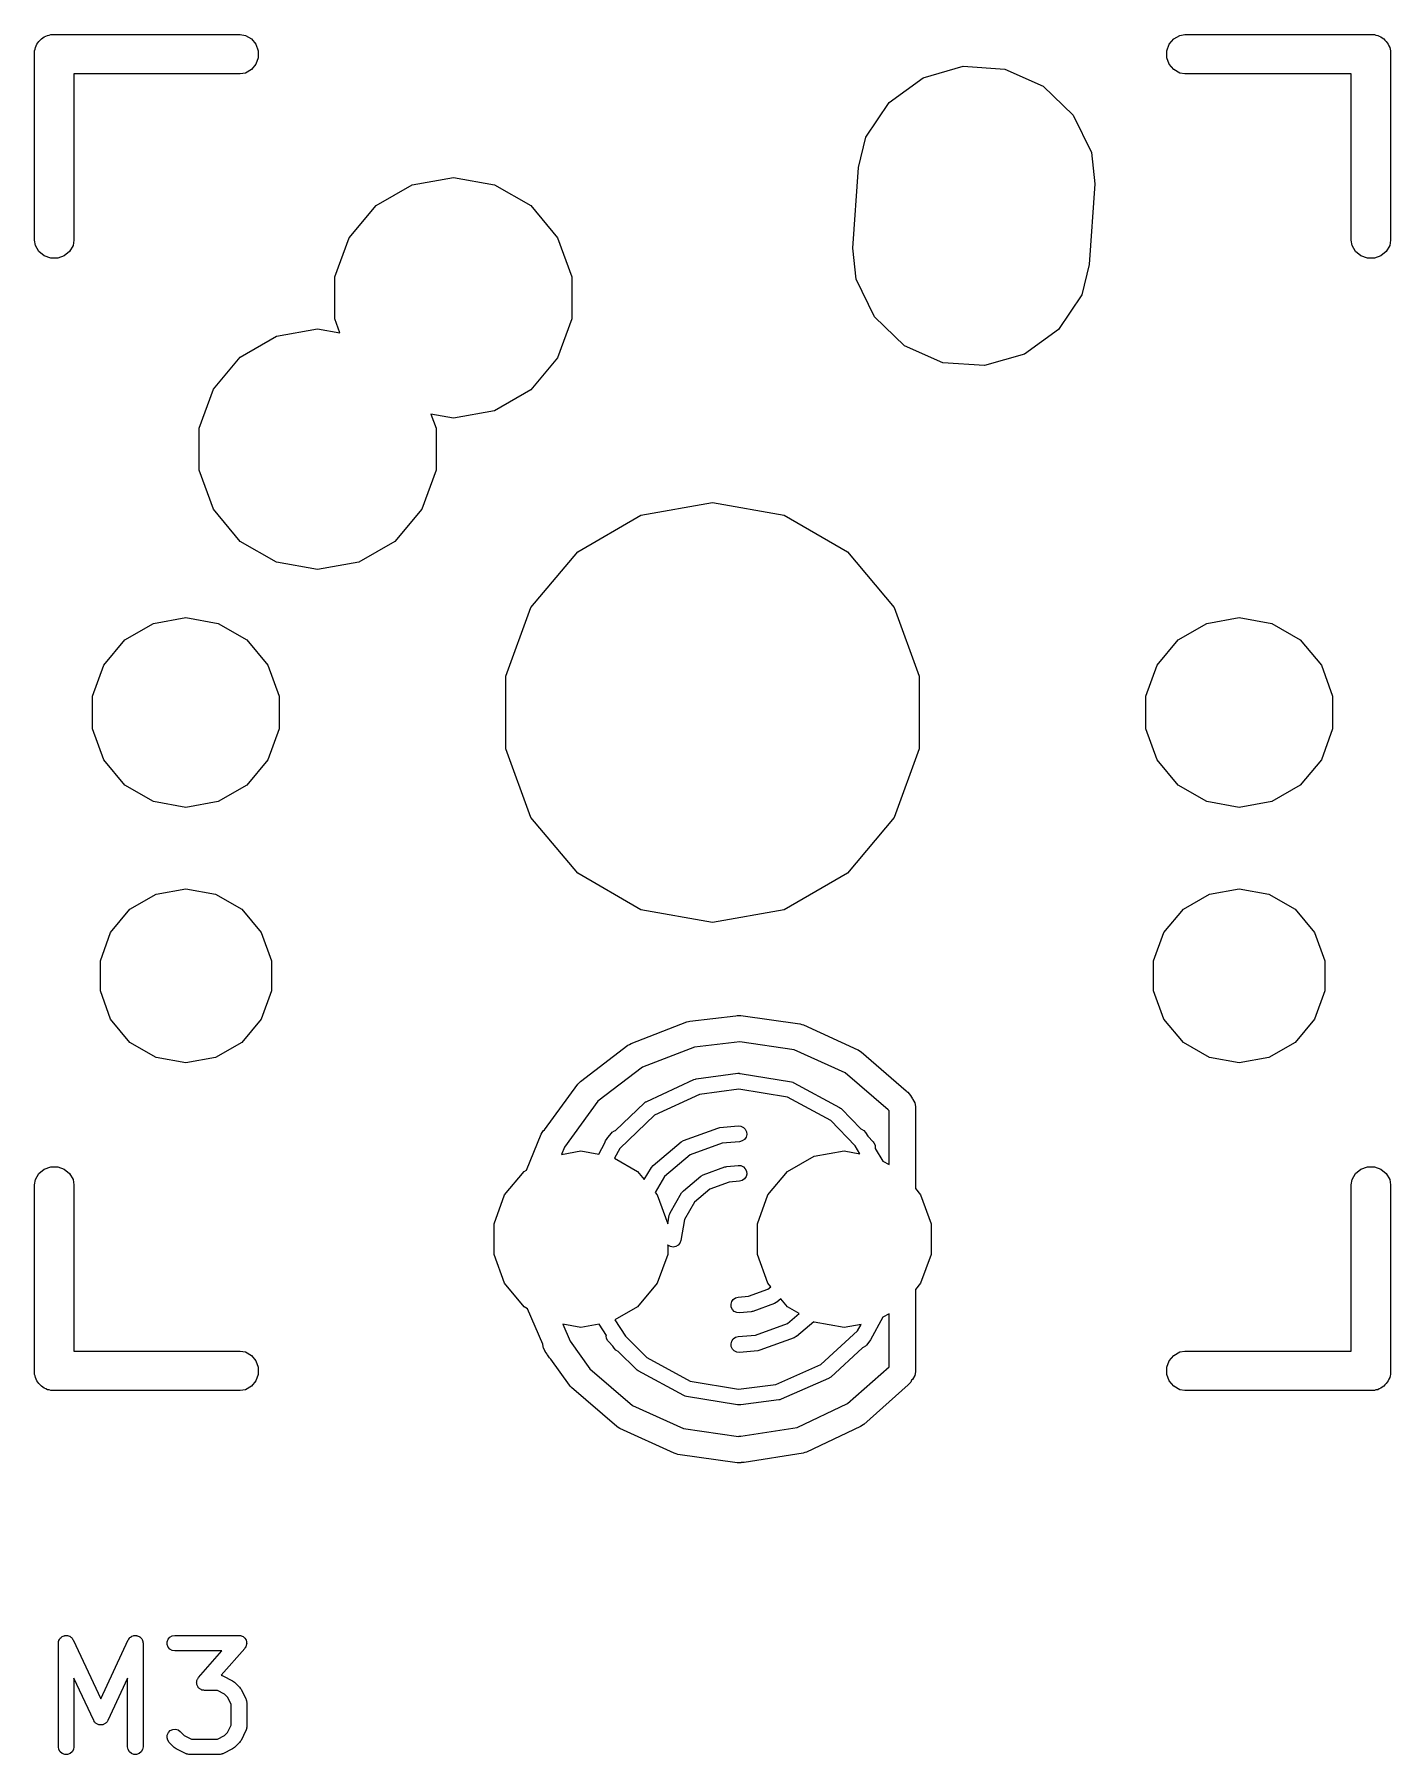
# Model space of a CAD drawing. Extents: x 242.4 to 312.6, y -174.9 to -102.
# Drawn here: x 261.43 to 274.51, y -158.64 to -142.05 of the extents above; entities that cross this region are included whole.
import ezdxf

# ---------------------------------------------------------------- set-up
doc = ezdxf.new("R2010")
doc.units = 0
doc.header["$MEASUREMENT"] = 0
doc.layers.add('BLACK', color=7, linetype='CONTINUOUS')

msp = doc.modelspace()

# ---------------------------------------------------------------- linework, layer by layer
at = {"layer": 'BLACK', "linetype": 'CONTINUOUS'}
for p, q in [((261.43, -142.206), (261.435, -142.191)), ((261.435, -142.191), (261.438, -142.174)), ((261.438, -142.174), (261.447, -142.159)), ((261.447, -142.159), (261.452, -142.143)), ((261.452, -142.143), (261.463, -142.13)), ((261.463, -142.13), (261.472, -142.116)), ((261.472, -142.116), (261.485, -142.105)), ((261.485, -142.105), (261.496, -142.092)), ((261.496, -142.092), (261.51, -142.083)), ((261.51, -142.083), (261.523, -142.072)), ((261.523, -142.072), (261.539, -142.067)), ((261.539, -142.067), (261.554, -142.058)), ((261.554, -142.058), (261.571, -142.055)), ((261.571, -142.055), (261.586, -142.05)), ((261.586, -142.05), (261.603, -142.05)), ((261.603, -142.05), (261.603, -142.049)), ((261.603, -142.049), (263.415, -142.049)), ((263.415, -142.049), (263.464, -142.058)), ((263.464, -142.058), (263.522, -142.092)), ((263.522, -142.092), (263.566, -142.143)), ((263.566, -142.143), (263.588, -142.206)), ((272.352, -142.206), (272.374, -142.143)), ((272.374, -142.143), (272.418, -142.092)), ((272.418, -142.092), (272.476, -142.058)), ((272.476, -142.058), (272.525, -142.049)), ((272.525, -142.049), (274.337, -142.049)), ((274.337, -142.049), (274.337, -142.05)), ((274.337, -142.05), (274.354, -142.05)), ((274.354, -142.05), (274.369, -142.055)), ((274.369, -142.055), (274.386, -142.058)), ((274.386, -142.058), (274.401, -142.067)), ((274.401, -142.067), (274.417, -142.072)), ((274.417, -142.072), (274.43, -142.083)), ((274.43, -142.083), (274.444, -142.092)), ((274.444, -142.092), (274.455, -142.105)), ((274.455, -142.105), (274.468, -142.116)), ((274.468, -142.116), (274.477, -142.13)), ((274.477, -142.13), (274.488, -142.143)), ((274.488, -142.143), (274.493, -142.159)), ((274.493, -142.159), (274.502, -142.174)), ((274.502, -142.174), (274.505, -142.191)), ((274.505, -142.191), (274.51, -142.206)), ((261.429, -144.035), (261.43, -142.223)), ((261.43, -142.223), (261.43, -142.206)), ((263.566, -142.337), (263.522, -142.388)), ((263.588, -142.274), (263.566, -142.337)), ((263.588, -142.206), (263.588, -142.274)), ((270, -142.467), (270.388, -142.356)), ((270.388, -142.356), (270.79, -142.384)), ((272.352, -142.274), (272.352, -142.206)), ((272.374, -142.337), (272.352, -142.274)), ((272.418, -142.388), (272.374, -142.337)), ((274.51, -142.206), (274.51, -142.223)), ((274.51, -142.223), (274.51, -142.223)), ((274.51, -142.223), (274.51, -144.035)), ((263.415, -142.43), (261.81, -142.43)), ((261.81, -142.43), (261.81, -144.035)), ((263.464, -142.422), (263.415, -142.43)), ((263.522, -142.388), (263.464, -142.422)), ((269.674, -142.705), (270, -142.467)), ((270.79, -142.384), (271.158, -142.547)), ((272.476, -142.422), (272.418, -142.388)), ((272.525, -142.43), (272.476, -142.422)), ((274.13, -142.43), (272.525, -142.43)), ((274.13, -144.035), (274.13, -142.43)), ((271.158, -142.547), (271.448, -142.827)), ((269.449, -143.039), (269.674, -142.705)), ((271.448, -142.827), (271.625, -143.189)), ((269.377, -143.332), (269.449, -143.039)), ((271.625, -143.189), (271.657, -143.489)), ((269.323, -144.111), (269.377, -143.332)), ((264.724, -143.701), (265.073, -143.499)), ((265.073, -143.499), (265.47, -143.429)), ((265.47, -143.429), (265.867, -143.499)), ((265.867, -143.499), (266.216, -143.701)), ((271.657, -143.489), (271.603, -144.268)), ((264.465, -144.01), (264.724, -143.701)), ((266.216, -143.701), (266.475, -144.01)), ((264.327, -144.388), (264.465, -144.01)), ((266.475, -144.01), (266.613, -144.388)), ((261.438, -144.084), (261.429, -144.035)), ((261.472, -144.142), (261.438, -144.084)), ((261.523, -144.186), (261.472, -144.142)), ((261.586, -144.208), (261.523, -144.186)), ((261.717, -144.186), (261.654, -144.208)), ((261.768, -144.142), (261.717, -144.186)), ((261.802, -144.084), (261.768, -144.142)), ((261.81, -144.035), (261.802, -144.084)), ((269.355, -144.411), (269.323, -144.111)), ((274.138, -144.084), (274.13, -144.035)), ((274.172, -144.142), (274.138, -144.084)), ((274.223, -144.186), (274.172, -144.142)), ((274.286, -144.208), (274.223, -144.186)), ((274.417, -144.186), (274.354, -144.208)), ((274.468, -144.142), (274.417, -144.186)), ((274.502, -144.084), (274.468, -144.142)), ((274.51, -144.035), (274.502, -144.084)), ((261.654, -144.208), (261.586, -144.208)), ((271.603, -144.268), (271.531, -144.561)), ((274.354, -144.208), (274.286, -144.208)), ((264.327, -144.792), (264.327, -144.388)), ((266.613, -144.388), (266.613, -144.792)), ((269.532, -144.773), (269.355, -144.411)), ((271.531, -144.561), (271.306, -144.895)), ((264.376, -144.928), (264.327, -144.792)), ((266.613, -144.792), (266.475, -145.17)), ((269.822, -145.053), (269.532, -144.773)), ((263.414, -145.161), (263.763, -144.959)), ((263.763, -144.959), (264.16, -144.889)), ((264.16, -144.889), (264.376, -144.928)), ((271.306, -144.895), (270.98, -145.133)), ((263.155, -145.47), (263.414, -145.161)), ((266.475, -145.17), (266.216, -145.479)), ((270.19, -145.216), (269.822, -145.053)), ((270.98, -145.133), (270.592, -145.244)), ((270.592, -145.244), (270.19, -145.216)), ((263.017, -145.848), (263.155, -145.47)), ((266.216, -145.479), (265.867, -145.681)), ((265.867, -145.681), (265.47, -145.751)), ((263.017, -146.252), (263.017, -145.848)), ((265.47, -145.751), (265.253, -145.712)), ((265.253, -145.712), (265.303, -145.848)), ((265.303, -145.848), (265.303, -146.252)), ((263.155, -146.63), (263.017, -146.252)), ((265.303, -146.252), (265.165, -146.63)), ((263.414, -146.939), (263.155, -146.63)), ((265.165, -146.63), (264.906, -146.939)), ((267.278, -146.687), (267.97, -146.565)), ((267.97, -146.565), (268.662, -146.687)), ((266.669, -147.039), (267.278, -146.687)), ((268.662, -146.687), (269.271, -147.039)), ((263.763, -147.141), (263.414, -146.939)), ((264.906, -146.939), (264.557, -147.141)), ((264.16, -147.211), (263.763, -147.141)), ((264.557, -147.141), (264.16, -147.211)), ((266.217, -147.578), (266.669, -147.039)), ((269.271, -147.039), (269.723, -147.578)), ((262.577, -147.73), (262.89, -147.675)), ((262.89, -147.675), (263.203, -147.73)), ((265.976, -148.238), (266.217, -147.578)), ((269.723, -147.578), (269.964, -148.238)), ((272.737, -147.73), (273.05, -147.675)), ((273.05, -147.675), (273.363, -147.73)), ((262.302, -147.889), (262.577, -147.73)), ((263.203, -147.73), (263.478, -147.889)), ((272.462, -147.889), (272.737, -147.73)), ((273.363, -147.73), (273.638, -147.889)), ((262.098, -148.133), (262.302, -147.889)), ((263.478, -147.889), (263.682, -148.133)), ((272.258, -148.133), (272.462, -147.889)), ((273.638, -147.889), (273.842, -148.133)), ((261.989, -148.431), (262.098, -148.133)), ((263.682, -148.133), (263.791, -148.431)), ((272.149, -148.431), (272.258, -148.133)), ((273.842, -148.133), (273.951, -148.431)), ((265.976, -148.942), (265.976, -148.238)), ((269.964, -148.238), (269.964, -148.942)), ((261.989, -148.749), (261.989, -148.431)), ((263.791, -148.431), (263.791, -148.749)), ((272.149, -148.749), (272.149, -148.431)), ((273.951, -148.431), (273.951, -148.749)), ((262.098, -149.047), (261.989, -148.749)), ((263.791, -148.749), (263.682, -149.047)), ((272.258, -149.047), (272.149, -148.749)), ((273.951, -148.749), (273.842, -149.047)), ((266.217, -149.602), (265.976, -148.942)), ((269.964, -148.942), (269.723, -149.602)), ((262.302, -149.291), (262.098, -149.047)), ((263.682, -149.047), (263.478, -149.291)), ((272.462, -149.291), (272.258, -149.047)), ((273.842, -149.047), (273.638, -149.291)), ((262.577, -149.45), (262.302, -149.291)), ((263.478, -149.291), (263.203, -149.45)), ((272.737, -149.45), (272.462, -149.291)), ((273.638, -149.291), (273.363, -149.45)), ((262.89, -149.505), (262.577, -149.45)), ((263.203, -149.45), (262.89, -149.505)), ((273.05, -149.505), (272.737, -149.45)), ((273.363, -149.45), (273.05, -149.505)), ((266.669, -150.141), (266.217, -149.602)), ((269.723, -149.602), (269.271, -150.141)), ((267.278, -150.493), (266.669, -150.141)), ((269.271, -150.141), (268.662, -150.493)), ((262.603, -150.342), (262.89, -150.292)), ((262.89, -150.292), (263.177, -150.342)), ((272.763, -150.342), (273.05, -150.292)), ((273.05, -150.292), (273.337, -150.342)), ((262.164, -150.711), (262.351, -150.488)), ((262.351, -150.488), (262.603, -150.342)), ((263.177, -150.342), (263.429, -150.488)), ((263.429, -150.488), (263.616, -150.711)), ((267.97, -150.615), (267.278, -150.493)), ((268.662, -150.493), (267.97, -150.615)), ((272.324, -150.711), (272.511, -150.488)), ((272.511, -150.488), (272.763, -150.342)), ((273.337, -150.342), (273.589, -150.488)), ((273.589, -150.488), (273.776, -150.711)), ((262.065, -150.984), (262.164, -150.711)), ((263.616, -150.711), (263.715, -150.984)), ((272.224, -150.984), (272.324, -150.711)), ((273.776, -150.711), (273.875, -150.984)), ((262.065, -151.276), (262.065, -150.984)), ((263.715, -150.984), (263.715, -151.276)), ((272.224, -151.276), (272.224, -150.984)), ((273.875, -150.984), (273.875, -151.276)), ((262.164, -151.549), (262.065, -151.276)), ((263.715, -151.276), (263.616, -151.549)), ((272.324, -151.549), (272.224, -151.276)), ((273.875, -151.276), (273.776, -151.549)), ((262.351, -151.772), (262.164, -151.549)), ((263.616, -151.549), (263.429, -151.772)), ((267.184, -151.782), (267.721, -151.574)), ((267.721, -151.574), (267.722, -151.574)), ((267.722, -151.574), (267.737, -151.571)), ((267.737, -151.571), (267.752, -151.567)), ((267.752, -151.567), (268.193, -151.516)), ((268.193, -151.516), (268.206, -151.512)), ((268.206, -151.512), (268.242, -151.512)), ((268.242, -151.512), (268.812, -151.594)), ((268.812, -151.594), (268.814, -151.594)), ((268.814, -151.594), (268.83, -151.599)), ((268.83, -151.599), (268.847, -151.604)), ((268.847, -151.604), (269.371, -151.843)), ((272.511, -151.772), (272.324, -151.549)), ((273.776, -151.549), (273.589, -151.772)), ((262.603, -151.918), (262.351, -151.772)), ((263.429, -151.772), (263.177, -151.918)), ((266.696, -152.15), (267.153, -151.8)), ((267.153, -151.8), (267.154, -151.799)), ((267.154, -151.799), (267.169, -151.791)), ((267.169, -151.791), (267.184, -151.782)), ((267.797, -151.817), (267.293, -152.012)), ((268.232, -151.767), (267.797, -151.817)), ((268.758, -151.843), (268.232, -151.767)), ((272.763, -151.918), (272.511, -151.772)), ((273.589, -151.772), (273.337, -151.918)), ((262.89, -151.968), (262.603, -151.918)), ((263.177, -151.918), (262.89, -151.968)), ((269.25, -152.066), (268.758, -151.843)), ((269.371, -151.843), (269.373, -151.843)), ((269.373, -151.843), (269.387, -151.853)), ((269.387, -151.853), (269.402, -151.862)), ((269.402, -151.862), (269.838, -152.238)), ((273.05, -151.968), (272.763, -151.918)), ((273.337, -151.918), (273.05, -151.968)), ((266.684, -152.162), (266.696, -152.15)), ((267.293, -152.012), (266.865, -152.34)), ((267.335, -152.341), (267.789, -152.131)), ((267.789, -152.131), (267.802, -152.127)), ((267.802, -152.127), (267.806, -152.126)), ((267.806, -152.126), (267.811, -152.125)), ((267.811, -152.125), (268.213, -152.07)), ((268.213, -152.07), (268.226, -152.07)), ((268.226, -152.07), (268.231, -152.071)), ((268.231, -152.071), (268.237, -152.071)), ((268.237, -152.071), (268.73, -152.153)), ((268.73, -152.153), (268.743, -152.156)), ((268.743, -152.156), (268.748, -152.159)), ((269.665, -152.424), (269.25, -152.066)), ((266.35, -152.614), (266.671, -152.176)), ((266.671, -152.176), (266.672, -152.174)), ((266.672, -152.174), (266.684, -152.162)), ((267.843, -152.274), (267.41, -152.474)), ((268.222, -152.223), (267.843, -152.274)), ((268.693, -152.301), (268.222, -152.223)), ((269.111, -152.527), (268.693, -152.301)), ((268.748, -152.159), (268.754, -152.161)), ((268.754, -152.161), (269.194, -152.399)), ((269.838, -152.238), (269.839, -152.239)), ((269.839, -152.239), (269.845, -152.246)), ((269.845, -152.246), (269.852, -152.252)), ((269.852, -152.252), (269.879, -152.284)), ((269.879, -152.284), (269.88, -152.285)), ((269.88, -152.285), (269.899, -152.316)), ((269.899, -152.316), (269.902, -152.324)), ((266.865, -152.34), (266.541, -152.783)), ((267.035, -152.622), (267.314, -152.355)), ((267.41, -152.474), (267.075, -152.794)), ((267.314, -152.355), (267.324, -152.347)), ((267.314, -152.355), (267.314, -152.355)), ((267.314, -152.355), (267.314, -152.355)), ((267.324, -152.347), (267.33, -152.344)), ((267.33, -152.344), (267.335, -152.341)), ((269.194, -152.399), (269.205, -152.406)), ((269.205, -152.406), (269.209, -152.41)), ((269.209, -152.41), (269.213, -152.413)), ((269.213, -152.413), (269.399, -152.607)), ((269.672, -152.432), (269.665, -152.424)), ((269.672, -152.951), (269.672, -152.432)), ((269.902, -152.324), (269.92, -152.356)), ((269.92, -152.356), (269.926, -152.389)), ((269.926, -152.389), (269.926, -153.183)), ((266.318, -152.657), (266.337, -152.626)), ((266.337, -152.626), (266.35, -152.614)), ((266.96, -152.688), (266.994, -152.647)), ((266.994, -152.647), (267.003, -152.637)), ((267.003, -152.637), (267.024, -152.624)), ((267.024, -152.624), (267.035, -152.622)), ((267.69, -152.719), (268.022, -152.598)), ((268.022, -152.598), (268.031, -152.596)), ((268.031, -152.596), (268.041, -152.594)), ((268.041, -152.594), (268.217, -152.578)), ((268.217, -152.578), (268.244, -152.58)), ((268.244, -152.58), (268.268, -152.592)), ((268.268, -152.592), (268.286, -152.61)), ((268.286, -152.61), (268.298, -152.634)), ((268.298, -152.634), (268.3, -152.661)), ((269.346, -152.771), (269.111, -152.527)), ((269.399, -152.607), (269.407, -152.608)), ((269.407, -152.608), (269.429, -152.621)), ((269.429, -152.621), (269.445, -152.64)), ((269.445, -152.64), (269.468, -152.678)), ((266.175, -153.005), (266.317, -152.658)), ((266.317, -152.658), (266.318, -152.657)), ((266.541, -152.783), (266.513, -152.852)), ((266.513, -152.852), (266.7, -152.819)), ((266.7, -152.819), (266.872, -152.849)), ((266.872, -152.849), (266.931, -152.741)), ((266.931, -152.741), (266.937, -152.721)), ((266.937, -152.721), (266.952, -152.7)), ((266.952, -152.7), (266.953, -152.7)), ((266.953, -152.7), (266.96, -152.689)), ((266.953, -152.7), (266.953, -152.7)), ((266.96, -152.689), (266.96, -152.688)), ((266.96, -152.689), (266.96, -152.689)), ((267.075, -152.794), (267.024, -152.889)), ((267.397, -152.959), (267.667, -152.732)), ((267.667, -152.732), (267.69, -152.719)), ((267.667, -152.732), (267.667, -152.732)), ((268.064, -152.744), (267.755, -152.857)), ((268.231, -152.73), (268.064, -152.744)), ((268.256, -152.723), (268.231, -152.73)), ((268.278, -152.708), (268.256, -152.723)), ((268.293, -152.686), (268.278, -152.708)), ((268.3, -152.661), (268.293, -152.686)), ((268.949, -152.87), (269.24, -152.819)), ((269.24, -152.819), (269.391, -152.846)), ((269.391, -152.846), (269.346, -152.771)), ((269.468, -152.678), (269.518, -152.73)), ((269.518, -152.73), (269.526, -152.74)), ((269.526, -152.74), (269.537, -152.763)), ((269.537, -152.763), (269.539, -152.788)), ((269.539, -152.788), (269.538, -152.794)), ((269.538, -152.794), (269.612, -152.917)), ((261.523, -152.994), (261.586, -152.972)), ((261.586, -152.972), (261.654, -152.972)), ((261.654, -152.972), (261.717, -152.994)), ((267.024, -152.889), (267.247, -153.018)), ((267.312, -153.096), (267.38, -152.979)), ((267.38, -152.979), (267.397, -152.959)), ((267.38, -152.979), (267.38, -152.979)), ((267.755, -152.857), (267.505, -153.067)), ((267.88, -153.048), (268.088, -152.973)), ((268.088, -152.973), (268.097, -152.971)), ((268.097, -152.971), (268.107, -152.969)), ((268.107, -152.969), (268.217, -152.959)), ((268.217, -152.959), (268.244, -152.961)), ((268.244, -152.961), (268.268, -152.973)), ((268.268, -152.973), (268.286, -152.991)), ((268.693, -153.018), (268.949, -152.87)), ((269.612, -152.917), (269.672, -152.951)), ((274.223, -152.994), (274.286, -152.972)), ((274.286, -152.972), (274.354, -152.972)), ((274.354, -152.972), (274.417, -152.994)), ((261.429, -154.957), (261.43, -153.145)), ((261.43, -153.145), (261.438, -153.096)), ((261.438, -153.096), (261.472, -153.038)), ((261.472, -153.038), (261.523, -152.994)), ((261.717, -152.994), (261.768, -153.038)), ((261.768, -153.038), (261.802, -153.096)), ((261.802, -153.096), (261.81, -153.145)), ((261.81, -153.145), (261.81, -154.749)), ((265.963, -153.244), (266.153, -153.018)), ((266.153, -153.018), (266.175, -153.005)), ((267.247, -153.018), (267.312, -153.096)), ((267.505, -153.067), (267.417, -153.22)), ((267.689, -153.203), (267.858, -153.062)), ((267.858, -153.062), (267.88, -153.048)), ((267.858, -153.062), (267.858, -153.062)), ((268.13, -153.12), (267.945, -153.187)), ((268.231, -153.111), (268.13, -153.12)), ((268.256, -153.104), (268.231, -153.111)), ((268.278, -153.089), (268.256, -153.104)), ((268.293, -153.067), (268.278, -153.089)), ((268.286, -152.991), (268.298, -153.015)), ((268.3, -153.042), (268.293, -153.067)), ((268.298, -153.015), (268.3, -153.042)), ((268.503, -153.244), (268.693, -153.018)), ((274.13, -153.145), (274.138, -153.096)), ((274.13, -154.749), (274.13, -153.145)), ((274.138, -153.096), (274.172, -153.038)), ((274.172, -153.038), (274.223, -152.994)), ((274.417, -152.994), (274.468, -153.038)), ((274.468, -153.038), (274.502, -153.096)), ((274.502, -153.096), (274.51, -153.145)), ((274.51, -153.145), (274.51, -154.957)), ((265.862, -153.522), (265.963, -153.244)), ((267.417, -153.22), (267.437, -153.244)), ((267.437, -153.244), (267.538, -153.521)), ((267.561, -153.415), (267.672, -153.224)), ((267.672, -153.224), (267.689, -153.203)), ((267.689, -153.203), (267.689, -153.203)), ((267.797, -153.312), (267.7, -153.479)), ((267.945, -153.187), (267.797, -153.312)), ((268.402, -153.522), (268.503, -153.244)), ((269.926, -153.183), (269.977, -153.244)), ((269.977, -153.244), (270.078, -153.522)), ((267.538, -153.521), (267.552, -153.44)), ((267.552, -153.44), (267.557, -153.427)), ((267.552, -153.44), (267.552, -153.44)), ((267.557, -153.427), (267.561, -153.415)), ((267.561, -153.415), (267.561, -153.415)), ((267.7, -153.479), (267.664, -153.683)), ((265.862, -153.818), (265.862, -153.522)), ((268.402, -153.818), (268.402, -153.522)), ((270.078, -153.522), (270.078, -153.818)), ((267.54, -153.728), (267.538, -153.726)), ((267.538, -153.726), (267.538, -153.818)), ((267.563, -153.742), (267.54, -153.728)), ((267.589, -153.746), (267.563, -153.742)), ((267.615, -153.742), (267.589, -153.746)), ((267.638, -153.728), (267.615, -153.742)), ((267.655, -153.708), (267.638, -153.728)), ((267.664, -153.683), (267.655, -153.708)), ((265.963, -154.096), (265.862, -153.818)), ((267.538, -153.818), (267.437, -154.096)), ((268.503, -154.096), (268.402, -153.818)), ((270.078, -153.818), (269.977, -154.096)), ((266.153, -154.322), (265.963, -154.096)), ((267.437, -154.096), (267.247, -154.322)), ((268.531, -154.129), (268.503, -154.096)), ((268.503, -154.153), (268.531, -154.129)), ((269.977, -154.096), (269.926, -154.157)), ((268.148, -154.298), (268.155, -154.273)), ((268.15, -154.325), (268.148, -154.298)), ((268.155, -154.273), (268.17, -154.251)), ((268.17, -154.251), (268.192, -154.236)), ((268.192, -154.236), (268.217, -154.229)), ((268.217, -154.229), (268.318, -154.22)), ((268.318, -154.22), (268.503, -154.153)), ((268.568, -154.292), (268.36, -154.367)), ((268.584, -154.282), (268.568, -154.292)), ((268.568, -154.292), (268.568, -154.292)), ((268.59, -154.278), (268.584, -154.282)), ((268.629, -154.246), (268.59, -154.278)), ((268.59, -154.278), (268.59, -154.278)), ((268.693, -154.322), (268.629, -154.246)), ((269.926, -154.157), (269.926, -154.951)), ((266.185, -154.341), (266.153, -154.322)), ((266.334, -154.684), (266.185, -154.341)), ((267.247, -154.322), (267.029, -154.448)), ((267.029, -154.448), (267.129, -154.606)), ((268.162, -154.349), (268.15, -154.325)), ((268.18, -154.367), (268.162, -154.349)), ((268.204, -154.379), (268.18, -154.367)), ((268.231, -154.381), (268.204, -154.379)), ((268.341, -154.371), (268.231, -154.381)), ((268.351, -154.369), (268.341, -154.371)), ((268.36, -154.367), (268.351, -154.369)), ((268.807, -154.388), (268.693, -154.322)), ((268.693, -154.483), (268.807, -154.388)), ((268.947, -154.469), (268.781, -154.608)), ((268.949, -154.47), (268.947, -154.469)), ((269.24, -154.521), (268.949, -154.47)), ((269.613, -154.423), (269.495, -154.64)), ((269.672, -154.389), (269.613, -154.423)), ((269.672, -154.901), (269.672, -154.389)), ((266.7, -154.521), (266.527, -154.491)), ((266.527, -154.491), (266.597, -154.653)), ((266.876, -154.49), (266.7, -154.521)), ((266.946, -154.601), (266.876, -154.49)), ((266.945, -154.603), (266.946, -154.601)), ((266.948, -154.627), (266.945, -154.603)), ((266.959, -154.65), (266.948, -154.627)), ((267.129, -154.606), (267.336, -154.812)), ((268.155, -154.654), (268.17, -154.632)), ((268.17, -154.632), (268.192, -154.617)), ((268.192, -154.617), (268.217, -154.61)), ((268.217, -154.61), (268.384, -154.596)), ((268.384, -154.596), (268.693, -154.483)), ((268.758, -154.621), (268.426, -154.742)), ((268.778, -154.61), (268.758, -154.621)), ((268.758, -154.621), (268.758, -154.621)), ((268.781, -154.608), (268.778, -154.61)), ((268.781, -154.608), (268.781, -154.608)), ((269.016, -154.879), (269.369, -154.553)), ((269.402, -154.493), (269.24, -154.521)), ((269.369, -154.553), (269.402, -154.493)), ((269.495, -154.64), (269.488, -154.651)), ((261.81, -154.749), (263.415, -154.749)), ((263.415, -154.749), (263.464, -154.758)), ((263.464, -154.758), (263.522, -154.792)), ((263.522, -154.792), (263.566, -154.843)), ((266.334, -154.685), (266.334, -154.684)), ((266.34, -154.72), (266.334, -154.685)), ((266.356, -154.752), (266.34, -154.72)), ((266.357, -154.754), (266.356, -154.752)), ((266.375, -154.778), (266.357, -154.754)), ((266.378, -154.785), (266.375, -154.778)), ((266.397, -154.815), (266.378, -154.785)), ((266.597, -154.653), (266.787, -154.92)), ((266.968, -154.66), (266.959, -154.65)), ((267.009, -154.701), (266.968, -154.66)), ((267.022, -154.721), (267.009, -154.701)), ((267.038, -154.74), (267.022, -154.721)), ((267.06, -154.753), (267.038, -154.74)), ((267.236, -154.928), (267.06, -154.753)), ((267.06, -154.753), (267.06, -154.753)), ((267.336, -154.812), (267.755, -155.039)), ((268.148, -154.679), (268.155, -154.654)), ((268.15, -154.706), (268.148, -154.679)), ((268.162, -154.73), (268.15, -154.706)), ((268.18, -154.748), (268.162, -154.73)), ((268.204, -154.76), (268.18, -154.748)), ((268.231, -154.762), (268.204, -154.76)), ((268.407, -154.746), (268.231, -154.762)), ((268.417, -154.744), (268.407, -154.746)), ((268.426, -154.742), (268.417, -154.744)), ((269.415, -154.718), (269.11, -155)), ((269.424, -154.716), (269.415, -154.718)), ((269.445, -154.703), (269.424, -154.716)), ((269.454, -154.693), (269.445, -154.703)), ((269.488, -154.652), (269.454, -154.693)), ((269.488, -154.651), (269.488, -154.651)), ((269.488, -154.651), (269.488, -154.652)), ((272.374, -154.843), (272.418, -154.792)), ((272.418, -154.792), (272.476, -154.758)), ((272.476, -154.758), (272.525, -154.749)), ((272.525, -154.749), (274.13, -154.749)), ((261.43, -154.957), (261.429, -154.957)), ((261.43, -154.974), (261.43, -154.957)), ((261.435, -154.989), (261.43, -154.974)), ((263.566, -154.843), (263.588, -154.906)), ((263.588, -154.974), (263.566, -155.037)), ((263.588, -154.906), (263.588, -154.974)), ((266.41, -154.827), (266.397, -154.815)), ((266.589, -155.079), (266.41, -154.827)), ((266.787, -154.92), (267.198, -155.274)), ((267.24, -154.931), (267.236, -154.928)), ((267.243, -154.934), (267.24, -154.931)), ((267.254, -154.941), (267.243, -154.934)), ((267.694, -155.179), (267.254, -154.941)), ((268.58, -155.071), (269.016, -154.879)), ((269.273, -155.256), (269.672, -154.901)), ((269.926, -154.951), (269.92, -154.984)), ((272.352, -154.906), (272.374, -154.843)), ((272.352, -154.974), (272.352, -154.906)), ((272.374, -155.037), (272.352, -154.974)), ((274.51, -154.974), (274.505, -154.989)), ((274.51, -154.957), (274.51, -154.957)), ((274.51, -154.957), (274.51, -154.974)), ((261.438, -155.006), (261.435, -154.989)), ((261.447, -155.021), (261.438, -155.006)), ((261.452, -155.037), (261.447, -155.021)), ((261.463, -155.05), (261.452, -155.037)), ((261.472, -155.064), (261.463, -155.05)), ((261.485, -155.075), (261.472, -155.064)), ((261.496, -155.088), (261.485, -155.075)), ((261.51, -155.097), (261.496, -155.088)), ((261.523, -155.108), (261.51, -155.097)), ((261.539, -155.113), (261.523, -155.108)), ((261.554, -155.122), (261.539, -155.113)), ((261.571, -155.125), (261.554, -155.122)), ((261.586, -155.13), (261.571, -155.125)), ((261.603, -155.13), (261.586, -155.13)), ((263.415, -155.13), (261.603, -155.13)), ((261.603, -155.13), (261.603, -155.13)), ((263.464, -155.122), (263.415, -155.13)), ((263.522, -155.088), (263.464, -155.122)), ((263.566, -155.037), (263.522, -155.088)), ((266.599, -155.09), (266.589, -155.079)), ((266.609, -155.101), (266.599, -155.09)), ((266.61, -155.102), (266.609, -155.101)), ((267.046, -155.478), (266.61, -155.102)), ((267.755, -155.039), (268.22, -155.116)), ((268.22, -155.116), (268.58, -155.071)), ((269.089, -155.013), (268.631, -155.215)), ((269.094, -155.01), (269.089, -155.013)), ((269.099, -155.008), (269.094, -155.01)), ((269.11, -155), (269.099, -155.008)), ((269.11, -155), (269.11, -155)), ((269.11, -155), (269.11, -155)), ((269.858, -155.076), (269.428, -155.458)), ((269.881, -155.048), (269.858, -155.076)), ((269.889, -155.03), (269.881, -155.048)), ((269.898, -155.023), (269.889, -155.03)), ((269.92, -154.984), (269.898, -155.023)), ((272.418, -155.088), (272.374, -155.037)), ((272.476, -155.122), (272.418, -155.088)), ((272.525, -155.13), (272.476, -155.122)), ((274.337, -155.13), (272.525, -155.13)), ((274.354, -155.13), (274.337, -155.13)), ((274.337, -155.13), (274.337, -155.13)), ((274.369, -155.125), (274.354, -155.13)), ((274.386, -155.122), (274.369, -155.125)), ((274.401, -155.113), (274.386, -155.122)), ((274.417, -155.108), (274.401, -155.113)), ((274.43, -155.097), (274.417, -155.108)), ((274.444, -155.088), (274.43, -155.097)), ((274.455, -155.075), (274.444, -155.088)), ((274.468, -155.064), (274.455, -155.075)), ((274.477, -155.05), (274.468, -155.064)), ((274.488, -155.037), (274.477, -155.05)), ((274.493, -155.021), (274.488, -155.037)), ((274.502, -155.006), (274.493, -155.021)), ((274.505, -154.989), (274.502, -155.006)), ((267.198, -155.274), (267.69, -155.497)), ((267.7, -155.181), (267.694, -155.179)), ((267.705, -155.184), (267.7, -155.181)), ((267.718, -155.187), (267.705, -155.184)), ((268.211, -155.269), (267.718, -155.187)), ((268.237, -155.269), (268.211, -155.269)), ((268.244, -155.267), (268.237, -155.269)), ((268.61, -155.221), (268.244, -155.267)), ((268.614, -155.219), (268.61, -155.221)), ((268.619, -155.219), (268.614, -155.219)), ((268.631, -155.215), (268.619, -155.219)), ((268.785, -155.486), (269.273, -155.256)), ((269.412, -155.468), (269.398, -155.478)), ((269.426, -155.459), (269.412, -155.468)), ((269.428, -155.458), (269.426, -155.459)), ((267.061, -155.487), (267.046, -155.478)), ((267.075, -155.497), (267.061, -155.487)), ((267.077, -155.497), (267.075, -155.497)), ((267.601, -155.736), (267.077, -155.497)), ((267.69, -155.497), (268.22, -155.573)), ((268.22, -155.573), (268.226, -155.572)), ((268.226, -155.572), (268.244, -155.572)), ((268.244, -155.572), (268.785, -155.486)), ((269.398, -155.478), (268.877, -155.724)), ((267.618, -155.741), (267.601, -155.736)), ((267.634, -155.746), (267.618, -155.741)), ((267.636, -155.746), (267.634, -155.746)), ((268.206, -155.828), (267.636, -155.746)), ((268.843, -155.734), (268.275, -155.825)), ((268.86, -155.729), (268.843, -155.734)), ((268.876, -155.724), (268.86, -155.729)), ((268.877, -155.724), (268.876, -155.724)), ((268.242, -155.828), (268.206, -155.828)), ((268.247, -155.826), (268.242, -155.828)), ((268.256, -155.826), (268.247, -155.826)), ((268.265, -155.825), (268.256, -155.826)), ((268.273, -155.825), (268.265, -155.825)), ((268.275, -155.825), (268.273, -155.825)), ((261.66, -157.567), (261.662, -157.558)), ((261.66, -158.567), (261.66, -157.567)), ((261.662, -157.558), (261.663, -157.548)), ((261.663, -157.548), (261.664, -157.545)), ((261.664, -157.545), (261.665, -157.542)), ((261.665, -157.542), (261.67, -157.533)), ((261.67, -157.533), (261.674, -157.524)), ((261.674, -157.524), (261.676, -157.522)), ((261.676, -157.522), (261.678, -157.519)), ((261.678, -157.519), (261.686, -157.513)), ((261.686, -157.513), (261.692, -157.506)), ((261.692, -157.506), (261.695, -157.505)), ((261.695, -157.505), (261.698, -157.502)), ((261.698, -157.502), (261.707, -157.499)), ((261.707, -157.499), (261.716, -157.495)), ((261.716, -157.495), (261.719, -157.495)), ((261.719, -157.495), (261.722, -157.494)), ((261.722, -157.494), (261.732, -157.494)), ((261.732, -157.494), (261.742, -157.493)), ((261.742, -157.493), (261.745, -157.494)), ((261.745, -157.494), (261.748, -157.494)), ((261.748, -157.494), (261.758, -157.497)), ((261.758, -157.497), (261.767, -157.499)), ((261.767, -157.499), (261.77, -157.501)), ((261.77, -157.501), (261.773, -157.502)), ((261.773, -157.502), (261.78, -157.509)), ((261.78, -157.509), (261.788, -157.514)), ((261.788, -157.514), (261.79, -157.517)), ((261.79, -157.517), (261.793, -157.519)), ((261.793, -157.519), (261.798, -157.528)), ((261.798, -157.528), (261.803, -157.536)), ((261.803, -157.536), (262.069, -158.104)), ((262.069, -158.104), (262.334, -157.536)), ((262.334, -157.536), (262.34, -157.528)), ((262.34, -157.528), (262.345, -157.519)), ((262.345, -157.519), (262.347, -157.517)), ((262.347, -157.517), (262.349, -157.514)), ((262.349, -157.514), (262.357, -157.509)), ((262.357, -157.509), (262.365, -157.502)), ((262.365, -157.502), (262.368, -157.501)), ((262.368, -157.501), (262.37, -157.499)), ((262.37, -157.499), (262.38, -157.497)), ((262.38, -157.497), (262.389, -157.494)), ((262.389, -157.494), (262.392, -157.494)), ((262.392, -157.494), (262.396, -157.493)), ((262.396, -157.493), (262.405, -157.494)), ((262.405, -157.494), (262.415, -157.494)), ((262.415, -157.494), (262.418, -157.495)), ((262.418, -157.495), (262.422, -157.495)), ((262.422, -157.495), (262.43, -157.499)), ((262.43, -157.499), (262.44, -157.502)), ((262.44, -157.502), (262.442, -157.505)), ((262.442, -157.505), (262.445, -157.506)), ((262.445, -157.506), (262.452, -157.513)), ((262.452, -157.513), (262.46, -157.519)), ((262.46, -157.519), (262.461, -157.522)), ((262.461, -157.522), (262.464, -157.524)), ((262.464, -157.524), (262.468, -157.533)), ((262.468, -157.533), (262.473, -157.542)), ((262.473, -157.542), (262.473, -157.545)), ((262.473, -157.545), (262.475, -157.548)), ((262.475, -157.548), (262.475, -157.558)), ((262.475, -157.558), (262.477, -157.567)), ((262.477, -157.567), (262.477, -158.567)), ((262.709, -157.554), (262.718, -157.53)), ((262.709, -157.58), (262.709, -157.554)), ((262.718, -157.605), (262.709, -157.58)), ((262.718, -157.53), (262.735, -157.51)), ((262.735, -157.625), (262.718, -157.605)), ((262.735, -157.51), (262.757, -157.497)), ((262.757, -157.638), (262.735, -157.625)), ((262.757, -157.497), (262.783, -157.492)), ((262.783, -157.492), (263.402, -157.492)), ((263.459, -157.617), (263.231, -157.877)), ((263.402, -157.492), (263.409, -157.494)), ((263.409, -157.494), (263.417, -157.494)), ((263.417, -157.494), (263.422, -157.496)), ((263.422, -157.496), (263.428, -157.497)), ((263.428, -157.497), (263.434, -157.501)), ((263.434, -157.501), (263.441, -157.503)), ((263.441, -157.503), (263.445, -157.507)), ((263.445, -157.507), (263.45, -157.51)), ((263.45, -157.51), (263.455, -157.516)), ((263.455, -157.516), (263.461, -157.52)), ((263.462, -157.61), (263.459, -157.617)), ((263.461, -157.52), (263.463, -157.525)), ((263.467, -157.605), (263.462, -157.61)), ((263.463, -157.525), (263.467, -157.53)), ((263.467, -157.53), (263.47, -157.537)), ((263.469, -157.599), (263.467, -157.605)), ((263.472, -157.594), (263.469, -157.599)), ((263.47, -157.537), (263.473, -157.543)), ((263.473, -157.587), (263.472, -157.594)), ((263.473, -157.543), (263.474, -157.549)), ((263.476, -157.58), (263.473, -157.587)), ((263.474, -157.549), (263.476, -157.554)), ((263.476, -157.554), (263.476, -157.562)), ((263.476, -157.562), (263.477, -157.569)), ((263.477, -157.569), (263.476, -157.575)), ((263.476, -157.575), (263.476, -157.58)), ((262.783, -157.642), (262.757, -157.638)), ((263.237, -157.642), (262.783, -157.642)), ((263.012, -157.899), (263.237, -157.642)), ((262.001, -158.313), (261.81, -157.905)), ((261.81, -157.905), (261.81, -158.567)), ((262.327, -157.905), (262.137, -158.313)), ((262.327, -158.567), (262.327, -157.905)), ((262.994, -157.947), (262.995, -157.941)), ((262.995, -157.954), (262.994, -157.947)), ((262.995, -157.935), (262.997, -157.928)), ((262.995, -157.941), (262.995, -157.935)), ((262.995, -157.961), (262.995, -157.954)), ((262.997, -157.967), (262.995, -157.961)), ((262.997, -157.928), (262.999, -157.921)), ((262.999, -157.921), (263.002, -157.916)), ((263.002, -157.916), (263.004, -157.911)), ((263.004, -157.911), (263.009, -157.905)), ((263.009, -157.905), (263.012, -157.899)), ((263.231, -157.877), (263.237, -157.878)), ((263.237, -157.878), (263.241, -157.88)), ((263.241, -157.88), (263.245, -157.881)), ((263.245, -157.881), (263.34, -157.929)), ((263.34, -157.929), (263.35, -157.936)), ((263.35, -157.936), (263.36, -157.943)), ((263.36, -157.943), (263.408, -157.991)), ((262.998, -157.973), (262.997, -157.967)), ((263.001, -157.979), (262.998, -157.973)), ((263.004, -157.986), (263.001, -157.979)), ((263.008, -157.99), (263.004, -157.986)), ((263.01, -157.995), (263.008, -157.99)), ((263.016, -158), (263.01, -157.995)), ((263.021, -158.006), (263.016, -158)), ((263.026, -158.009), (263.021, -158.006)), ((263.03, -158.012), (263.026, -158.009)), ((263.037, -158.015), (263.03, -158.012)), ((263.043, -158.019), (263.037, -158.015)), ((263.049, -158.02), (263.043, -158.019)), ((263.054, -158.022), (263.049, -158.02)), ((263.062, -158.022), (263.054, -158.022)), ((263.069, -158.023), (263.062, -158.022)), ((263.194, -158.023), (263.069, -158.023)), ((263.262, -158.058), (263.194, -158.023)), ((263.293, -158.088), (263.262, -158.058)), ((263.327, -158.157), (263.293, -158.088)), ((263.408, -157.991), (263.414, -158)), ((263.414, -158), (263.422, -158.01)), ((263.422, -158.01), (263.469, -158.105)), ((263.469, -158.105), (263.47, -158.109)), ((263.47, -158.109), (263.473, -158.113)), ((263.473, -158.113), (263.474, -158.122)), ((263.474, -158.122), (263.477, -158.13)), ((263.477, -158.13), (263.476, -158.135)), ((263.327, -158.359), (263.327, -158.157)), ((263.476, -158.135), (263.477, -158.139)), ((263.477, -158.139), (263.477, -158.377)), ((262.005, -158.319), (262.001, -158.313)), ((262.007, -158.325), (262.005, -158.319)), ((262.012, -158.329), (262.007, -158.325)), ((262.016, -158.335), (262.012, -158.329)), ((262.021, -158.338), (262.016, -158.335)), ((262.026, -158.343), (262.021, -158.338)), ((262.032, -158.346), (262.026, -158.343)), ((262.037, -158.35), (262.032, -158.346)), ((262.043, -158.351), (262.037, -158.35)), ((262.049, -158.354), (262.043, -158.351)), ((262.056, -158.355), (262.049, -158.354)), ((262.062, -158.356), (262.056, -158.355)), ((262.069, -158.356), (262.062, -158.356)), ((262.075, -158.356), (262.069, -158.356)), ((262.082, -158.355), (262.075, -158.356)), ((262.088, -158.354), (262.082, -158.355)), ((262.094, -158.351), (262.088, -158.354)), ((262.1, -158.35), (262.094, -158.351)), ((262.106, -158.346), (262.1, -158.35)), ((262.112, -158.343), (262.106, -158.346)), ((262.116, -158.338), (262.112, -158.343)), ((262.122, -158.335), (262.116, -158.338)), ((262.126, -158.329), (262.122, -158.335)), ((262.13, -158.325), (262.126, -158.329)), ((262.133, -158.319), (262.13, -158.325)), ((262.137, -158.313), (262.133, -158.319)), ((262.708, -158.479), (262.711, -158.453)), ((262.711, -158.453), (262.722, -158.429)), ((262.722, -158.429), (262.74, -158.411)), ((262.74, -158.411), (262.764, -158.4)), ((262.764, -158.4), (262.79, -158.397)), ((262.79, -158.397), (262.815, -158.404)), ((262.815, -158.404), (262.836, -158.419)), ((262.836, -158.419), (262.875, -158.458)), ((262.875, -158.458), (262.944, -158.492)), ((263.194, -158.492), (263.262, -158.458)), ((263.262, -158.458), (263.293, -158.428)), ((263.293, -158.428), (263.327, -158.359)), ((263.469, -158.41), (263.422, -158.506)), ((263.47, -158.406), (263.469, -158.41)), ((263.473, -158.403), (263.47, -158.406)), ((263.474, -158.394), (263.473, -158.403)), ((263.477, -158.385), (263.474, -158.394)), ((263.477, -158.377), (263.476, -158.381)), ((263.476, -158.381), (263.477, -158.385)), ((261.665, -158.593), (261.66, -158.567)), ((261.678, -158.616), (261.665, -158.593)), ((261.698, -158.632), (261.678, -158.616)), ((261.793, -158.616), (261.773, -158.632)), ((261.806, -158.593), (261.793, -158.616)), ((261.81, -158.567), (261.806, -158.593)), ((262.332, -158.593), (262.327, -158.567)), ((262.345, -158.616), (262.332, -158.593)), ((262.365, -158.632), (262.345, -158.616)), ((262.46, -158.616), (262.44, -158.632)), ((262.473, -158.593), (262.46, -158.616)), ((262.477, -158.567), (262.473, -158.593)), ((262.715, -158.504), (262.708, -158.479)), ((262.73, -158.525), (262.715, -158.504)), ((262.778, -158.573), (262.73, -158.525)), ((262.788, -158.58), (262.778, -158.573)), ((262.797, -158.587), (262.788, -158.58)), ((262.892, -158.634), (262.797, -158.587)), ((262.944, -158.492), (263.194, -158.492)), ((263.34, -158.587), (263.245, -158.634)), ((263.35, -158.58), (263.34, -158.587)), ((263.36, -158.573), (263.35, -158.58)), ((263.408, -158.525), (263.36, -158.573)), ((263.414, -158.515), (263.408, -158.525)), ((263.422, -158.506), (263.414, -158.515)), ((261.722, -158.641), (261.698, -158.632)), ((261.748, -158.641), (261.722, -158.641)), ((261.773, -158.632), (261.748, -158.641)), ((262.389, -158.641), (262.365, -158.632)), ((262.415, -158.641), (262.389, -158.641)), ((262.44, -158.632), (262.415, -158.641)), ((262.897, -158.636), (262.892, -158.634)), ((262.9, -158.638), (262.897, -158.636)), ((262.909, -158.639), (262.9, -158.638)), ((262.917, -158.642), (262.909, -158.639)), ((262.922, -158.642), (262.917, -158.642)), ((262.926, -158.642), (262.922, -158.642)), ((263.212, -158.642), (262.926, -158.642)), ((263.216, -158.642), (263.212, -158.642)), ((263.22, -158.642), (263.216, -158.642)), ((263.229, -158.639), (263.22, -158.642)), ((263.237, -158.638), (263.229, -158.639)), ((263.241, -158.636), (263.237, -158.638)), ((263.245, -158.634), (263.241, -158.636))]:
    msp.add_line(p, q, dxfattribs=at)

doc.saveas('drawing.dxf')
